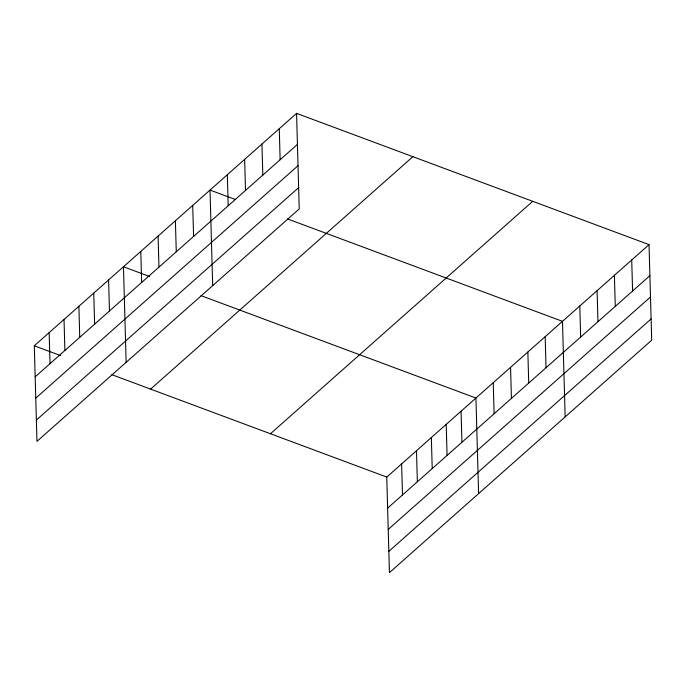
<?xml version="1.0" encoding="UTF-8"?>
<svg xmlns="http://www.w3.org/2000/svg" width="686" height="686" viewBox="0 0 686 686"><rect width="100%" height="100%" fill="white"/><g stroke="black" fill="none" stroke-linecap="round" stroke-linejoin="round"><path stroke-width="1.03" d="M296.566 113.37L299.242 208.93L36.967 441.364L34.3 345.795L296.566 113.37L649.033 244.636L651.7 340.205L389.434 572.63L386.758 477.07L649.033 244.636M35.166 376.837L297.432 144.403M35.758 398.129L298.033 165.695M36.375 420.064L298.642 187.638M150.611 389.116L412.878 156.682M270.447 433.749L532.722 201.315M387.633 508.112L649.899 275.678M388.225 529.403L650.491 296.969M388.833 551.338L651.108 318.913M235.221 199.454L210.019 190.065L212.686 285.633M287.563 218.945L562.486 321.34L565.153 416.908M149.642 276.518L123.471 266.768L126.138 362.337M201.015 295.649L475.93 398.043L478.605 493.611M34.3 345.795L60.471 355.545M111.844 374.676L386.758 477.07M631.72 259.977L632.586 291.018M614.407 275.318L615.282 306.359M597.103 290.658L597.969 321.7M579.79 305.999L580.656 337.04M545.173 336.68L546.039 367.722M527.86 352.021L528.726 383.062M510.555 367.362L511.422 398.403M493.243 382.702L494.109 413.744M461.069 411.214L461.935 442.256M446.209 424.385L447.075 455.427M431.348 437.557L432.214 468.598M416.488 450.728L417.354 481.769M401.627 463.899L402.493 494.94M279.262 128.711L280.128 159.744M261.949 144.051L262.815 175.084M244.636 159.384L245.502 190.425M227.332 174.724L228.198 205.766M192.706 205.406L193.581 236.447M175.402 220.746L176.268 251.788M158.089 236.087L158.955 267.128M140.784 251.428L141.65 282.469M108.611 279.939L109.477 310.981M93.75 293.111L94.617 324.152M78.881 306.282L79.756 337.323M64.021 319.453L64.887 350.495M49.16 332.624L50.027 363.666"/></g></svg>
